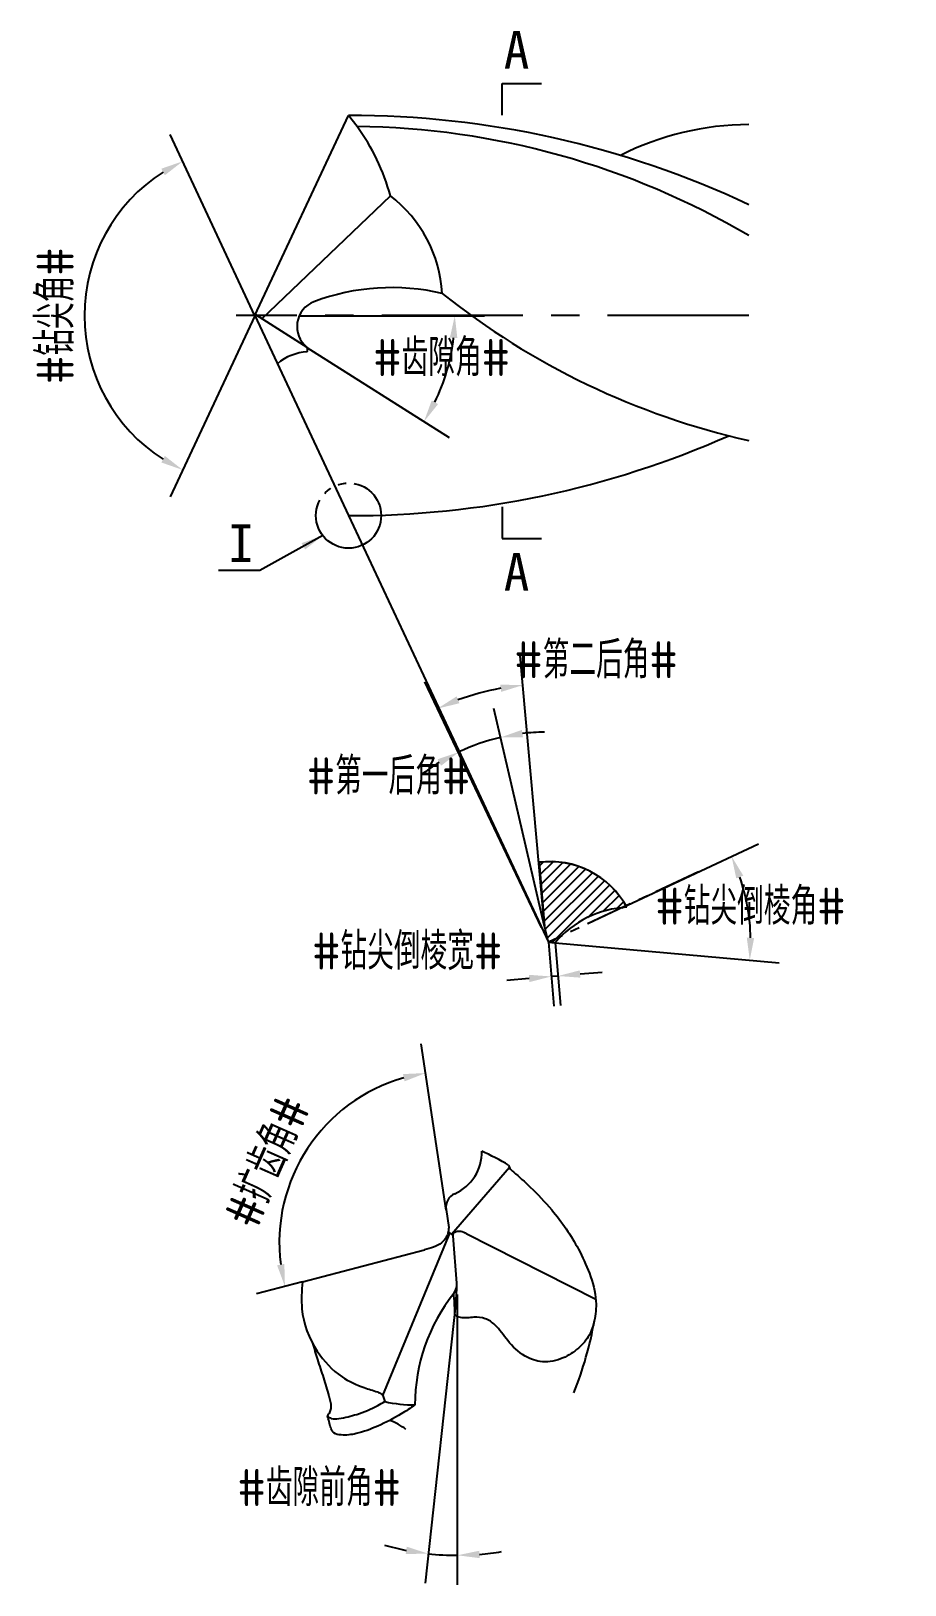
# Model space of a CAD drawing. Header units: millimetres. Extents: x 565 to 624, y 3815 to 3920.
import ezdxf

# ---------------------------------------------------------------- set-up
doc = ezdxf.new("R2010")
doc.units = ezdxf.units.MM
for name, pattern in [('ACAD_ISO04W100', [30, 24, -3, 0, -3]), ('CENTER', [50.8, 31.75, -6.35, 6.35, -6.35]), ('JIS_09_08', [10.75, 8, -0.55, 0.55, -0.55, 0.55, -0.55])]:
    doc.linetypes.add(name, pattern=pattern)
for name, color, linetype in [('中心线', 2, 'ACAD_ISO04W100'), ('保护层', 7, 'Continuous'), ('标注', 7, 'Continuous'), ('注释', 3, 'Continuous'), ('轮廓', 4, 'Continuous')]:
    doc.layers.add(name, color=color, linetype=linetype)
doc.styles.add('CFST0', font='gbenor.shx', dxfattribs={"bigfont": 'gbcbig.shx'})
doc.styles.get("Standard").update_dxf_attribs({"font": ''})
doc.styles.get('Standard').set_extended_font_data('Microsoft YaHei')
doc.dimstyles.new('ISO-25', dxfattribs={"dimtxt": 2.5, "dimasz": 1.5, "dimexe": 0.4, "dimexo": 0.4, "dimgap": 0.4, "dimtad": 1, "dimdec": 3, "dimtxsty": 'Standard', "dimcen": 2.5, "dimclrd": 4, "dimclre": 4, "dimclrt": 4, "dimadec": 0, "dimazin": 0, "dimtfac": 1, "dimtdec": 3, "dimtmove": 0, "dimatfit": 3, "dimfxl": 1, "dimarcsym": 0})
doc.dimstyles.new('TYToolDesignC1-1', dxfattribs={"dimtxt": 2.5, "dimasz": 1.5, "dimexe": 2, "dimexo": 0, "dimtad": 1, "dimtoh": 1, "dimdec": 3, "dimdsep": 46, "dimtxsty": 'CFST0', "dimcen": 2.502, "dimclrd": 3, "dimclre": 3, "dimclrt": 3, "dimazin": 2, "dimtfac": 1, "dimtdec": 3, "dimtmove": 0, "dimatfit": 3, "dimfxl": 1, "dimarcsym": 0})

# ---------------------------------------------------------------- blocks, each defined once
blk = doc.blocks.new('倒菱钻尖')
at = {"layer": '保护层'}
h = blk.add_hatch(dxfattribs=at)
h.set_pattern_fill('ANSI31', color=4, scale=0.3)
h.set_pattern_definition([(45, (-37.8337, -123.6899), (-0.673519, 0.673519), [])])
h.paths.add_polyline_path([(-0.25, 1.07), (0, 0), (0.45, -0.04, -0.20377), (5.3, 2.35, 0.308891), (-0.63, 5.39)])
blk.add_line((0, 0), (0.45, -0.04))
blk.add_arc((5.63, -4.42), 6.78, 92.7931, 139.7842)
at = {"layer": '保护层', "color": 4}
blk.add_line((-13.48, 28.79), (0, 0), dxfattribs=at)
at = {"layer": '保护层', "linetype": 'Continuous'}
for p in [(-0.63, 5.39), (0, 0)]:
    blk.add_line(p, (-0.25, 1.07), dxfattribs=at)
at = {"layer": '保护层', "color": 4, "linetype": 'CENTER', "ltscale": 0.1}
blk.add_line((10.13, 4.74), (0, 0), dxfattribs=at)
at = {"layer": '保护层', "linetype": 'Continuous'}
blk.add_arc((0.11, -0.47), 5.91, 28.575, 97.2159, dxfattribs=at)
blk = doc.blocks.new('*D5')
at = {"layer": 'Defpoints', "color": 0, "transparency": 16777216}
for p in [(584.49, 3911.01), (569.12, 3905.25), (579.81, 3901.01), (579.81, 3901.01), (584.49, 3891.01)]:
    blk.add_point(p, dxfattribs=at)
at = {"layer": '标注', "color": 3, "lineweight": -2, "transparency": 16777216}
for q in [(574.09, 3913.24), (574.09, 3888.79)]:
    blk.add_line((579.81, 3901.01), q, dxfattribs=at)
blk.add_arc((579.81, 3901.01), 11.5, 122.5583, 237.4417, dxfattribs=at)
at = {"layer": '标注', "color": 3, "transparency": 16777216}
for points in [[(573.5, 3910.93), (573.74, 3910.49), (574.94, 3911.43)], [(573.74, 3891.54), (573.5, 3891.1), (574.94, 3890.6)]]:
    blk.add_solid(points, dxfattribs=at)
at = {"layer": '标注', "color": 3, "transparency": 16777216, "insert": (566.35, 3901.01), "char_height": 2.5, "attachment_point": 5, "rotation": 90, "style": 'CFST0'}
blk.add_mtext('#钻尖角#', dxfattribs=at)
blk = doc.blocks.new('*D4')
at = {"layer": 'Defpoints', "color": 0, "transparency": 16777216}
for p in [(579.95, 3901.01), (579.95, 3901.01), (582.81, 3901.01), (583.32, 3898.87), (593.07, 3898.51)]:
    blk.add_point(p, dxfattribs=at)
at = {"layer": '标注', "color": 3, "lineweight": -2, "transparency": 16777216}
for p, q in [((582.81, 3901.01), (595.3, 3901.01)), ((583.32, 3898.87), (592.91, 3892.78))]:
    blk.add_line(p, q, dxfattribs=at)
blk.add_arc((579.95, 3901.01), 13.35, 334.0238, 353.5601, dxfattribs=at)
at = {"layer": '标注', "color": 3, "transparency": 16777216}
for points in [[(592.97, 3899.53), (593.47, 3899.5), (593.3, 3901.01)], [(592.17, 3895.04), (591.74, 3895.29), (591.22, 3893.86)]]:
    blk.add_solid(points, dxfattribs=at)
at = {"layer": '标注', "color": 3, "transparency": 16777216, "insert": (592.41, 3898.17), "char_height": 2.5, "attachment_point": 5, "style": 'CFST0'}
blk.add_mtext('#齿隙角#', dxfattribs=at)
blk = doc.blocks.new('*D7')
at = {"layer": 'Defpoints', "color": 0, "transparency": 16777216}
for p in [(595.43, 3872.28), (599.14, 3859.72), (599.36, 3859.79), (599.61, 3858.72), (599.61, 3858.72)]:
    blk.add_point(p, dxfattribs=at)
at = {"layer": '标注', "color": 3, "lineweight": -2, "transparency": 16777216}
for p, q in [((599.36, 3859.79), (595.93, 3874.49)), ((599.14, 3859.72), (592.73, 3873.37))]:
    blk.add_line(p, q, dxfattribs=at)
for start, end in [(103.1509, 115.1735), (91.0292, 97.0901), (121.2344, 127.2953)]:
    blk.add_arc((599.61, 3858.72), 14.19, start, end, dxfattribs=at)
at = {"layer": '标注', "color": 3, "transparency": 16777216}
for points in [[(597.9, 3872.56), (597.82, 3873.05), (596.38, 3872.54)], [(592.14, 3871.07), (592.37, 3870.63), (593.58, 3871.56)]]:
    blk.add_solid(points, dxfattribs=at)
at = {"layer": '标注', "color": 3, "transparency": 16777216, "insert": (588.83, 3869.93), "char_height": 2.5, "attachment_point": 5, "style": 'CFST0'}
blk.add_mtext('#第一后角#', dxfattribs=at)
blk = doc.blocks.new('*D6')
at = {"layer": 'Defpoints', "color": 0, "transparency": 16777216}
for p in [(593.98, 3875.24), (599.14, 3859.72), (599.36, 3859.79), (599.42, 3859.13), (599.42, 3859.13)]:
    blk.add_point(p, dxfattribs=at)
at = {"layer": '标注', "color": 3, "lineweight": -2, "transparency": 16777216}
for p, q in [((599.36, 3859.79), (597.7, 3878.06)), ((599.14, 3859.72), (591.27, 3876.3))]:
    blk.add_line(p, q, dxfattribs=at)
blk.add_arc((599.42, 3859.13), 17, 100.2512, 110.3311, dxfattribs=at)
at = {"layer": '标注', "color": 3, "transparency": 16777216}
for points in [[(593.61, 3874.85), (593.42, 3875.31), (592.13, 3874.49)], [(596.36, 3876.11), (596.43, 3875.62), (597.88, 3876.07)]]:
    blk.add_solid(points, dxfattribs=at)
at = {"layer": '标注', "color": 3, "transparency": 16777216, "insert": (602.83, 3877.77), "char_height": 2.5, "attachment_point": 5, "style": 'CFST0'}
blk.add_mtext('#第二后角#', dxfattribs=at)
blk = doc.blocks.new('*D8')
at = {"layer": 'Defpoints', "color": 0, "transparency": 16777216}
for p in [(612.79, 3862.27), (604.58, 3861.05), (599.61, 3858.72), (599.61, 3858.72), (600.06, 3858.68)]:
    blk.add_point(p, dxfattribs=at)
at = {"layer": '标注', "color": 3, "lineweight": -2, "transparency": 16777216}
for p, q in [((604.58, 3861.05), (613.78, 3865.36)), ((600.06, 3858.68), (615.19, 3857.34))]:
    blk.add_line(p, q, dxfattribs=at)
blk.add_arc((599.61, 3858.72), 13.65, 1.2219, 18.8162, dxfattribs=at)
at = {"layer": '标注', "color": 3, "transparency": 16777216}
for points in [[(612.29, 3863.03), (612.76, 3863.22), (611.97, 3864.52)], [(613.5, 3859.01), (613, 3859.02), (613.2, 3857.52)]]:
    blk.add_solid(points, dxfattribs=at)
at = {"layer": '标注', "color": 3, "transparency": 16777216, "insert": (613.25, 3861.14), "char_height": 2.5, "attachment_point": 5, "style": 'CFST0'}
blk.add_mtext('#钻尖倒棱角#', dxfattribs=at)
blk = doc.blocks.new('*D9')
at = {"layer": 'Defpoints', "color": 0, "transparency": 16777216}
for p in [(599.61, 3858.72), (600.06, 3858.68), (599.81, 3856.41)]:
    blk.add_point(p, dxfattribs=at)
at = {"layer": '标注', "color": 3, "lineweight": -2, "transparency": 16777216}
for p, q in [((599.61, 3858.72), (599.99, 3854.41)), ((600.06, 3858.68), (600.43, 3854.45)), ((600.26, 3856.44), (599.81, 3856.41)), ((601.75, 3856.58), (603.24, 3856.71)), ((598.32, 3856.28), (596.82, 3856.14))]:
    blk.add_line(p, q, dxfattribs=at)
at = {"layer": '标注', "color": 3, "transparency": 16777216}
for points in [[(598.3, 3856.52), (598.34, 3856.03), (599.81, 3856.41)], [(601.73, 3856.82), (601.77, 3856.33), (600.26, 3856.44)]]:
    blk.add_solid(points, dxfattribs=at)
at = {"layer": '标注', "color": 3, "transparency": 16777216, "insert": (590.09, 3858.1), "char_height": 2.5, "attachment_point": 5, "style": 'CFST0'}
blk.add_mtext('#钻尖倒棱宽#', dxfattribs=at)
blk = doc.blocks.new('*D2')
at = {"layer": 'Defpoints', "color": 0, "transparency": 16777216}
for p in [(585.5, 3847.23), (592.71, 3840.64), (593.04, 3838.44), (593.04, 3838.44), (583.02, 3835.8)]:
    blk.add_point(p, dxfattribs=at)
at = {"layer": '标注', "color": 3, "lineweight": -2, "transparency": 16777216}
for p, q in [((592.71, 3840.64), (591.03, 3851.87)), ((583.02, 3835.8), (579.91, 3834.98))]:
    blk.add_line(p, q, dxfattribs=at)
blk.add_arc((593.04, 3838.44), 11.58, 105.9563, 187.3349, dxfattribs=at)
at = {"layer": '标注', "color": 3, "transparency": 16777216}
for points in [[(589.81, 3849.82), (589.91, 3849.33), (591.33, 3849.89)], [(581.8, 3837.01), (581.31, 3836.91), (581.84, 3835.49)]]:
    blk.add_solid(points, dxfattribs=at)
at = {"layer": '标注', "color": 3, "transparency": 16777216, "insert": (580.66, 3843.91), "char_height": 2.5, "attachment_point": 5, "rotation": 66.1776, "style": 'CFST0'}
blk.add_mtext('#扩齿角#', dxfattribs=at)
blk = doc.blocks.new('*D3')
at = {"layer": 'Defpoints', "color": 0, "transparency": 16777216}
for p in [(593.47, 3835.31), (593.47, 3835.31), (593.47, 3834.94), (593.35, 3834.22), (592.82, 3817.35)]:
    blk.add_point(p, dxfattribs=at)
at = {"layer": '标注', "color": 3, "lineweight": -2, "transparency": 16777216}
for p, q in [((593.47, 3834.94), (593.47, 3815.34)), ((593.35, 3834.22), (591.29, 3815.46))]:
    blk.add_line(p, q, dxfattribs=at)
for start, end in [(254.1482, 258.9328), (274.7847, 279.5693), (263.7175, 270)]:
    blk.add_arc((593.47, 3835.31), 17.97, start, end, dxfattribs=at)
at = {"layer": '标注', "color": 3, "transparency": 16777216}
for points in [[(590.06, 3817.92), (589.99, 3817.43), (591.51, 3817.45)], [(594.98, 3817.15), (594.96, 3817.65), (593.47, 3817.34)]]:
    blk.add_solid(points, dxfattribs=at)
at = {"layer": '标注', "color": 3, "transparency": 16777216, "insert": (584.15, 3821.9), "char_height": 2.5, "attachment_point": 5, "style": 'CFST0'}
blk.add_mtext('#齿隙前角#', dxfattribs=at)

msp = doc.modelspace()

# ---------------------------------------------------------------- linework, layer by layer
at = {"layer": '中心线', "linetype": 'CENTER', "ltscale": 0.3}
msp.add_line((613.1318, 3901.0138), (578.5546, 3901.0138), dxfattribs=at)
at = {"layer": '保护层', "color": 4}
msp.add_line((586.1318, 3887.5138), (599.611, 3858.7254), dxfattribs=at)
at = {"layer": '保护层', "linetype": 'Continuous'}
for p in [(598.9778, 3864.1119), (599.611, 3858.7254)]:
    msp.add_line(p, (599.3624, 3859.7948), dxfattribs=at)
at = {"layer": '保护层', "color": 4, "linetype": 'Continuous'}
for p, q in [((599.0005, 3863.8573), (599.2861, 3864.1428)), ((599.1107, 3862.6204), (600.5854, 3864.0952)), ((599.2209, 3861.3836), (601.6663, 3863.829)), ((599.331, 3860.1467), (602.5958, 3863.4115)), ((599.5442, 3859.0128), (603.402, 3862.8706)), ((602.2664, 3860.3879), (604.0967, 3862.2183)), ((604.2314, 3861.006), (604.6816, 3861.4561))]:
    msp.add_line(p, q, dxfattribs=at)
at = {"layer": '保护层', "color": 4, "linetype": 'CENTER', "ltscale": 0.1}
msp.add_line((609.7418, 3863.4689), (599.611, 3858.7254), dxfattribs=at)
at = {"layer": '注释'}
for p, q in [((596.5005, 3914.5411), (596.5005, 3916.687)), ((596.5005, 3916.687), (599.1475, 3916.687)), ((596.5005, 3888.1183), (596.5005, 3885.9725)), ((596.5005, 3885.9725), (599.1475, 3885.9725))]:
    msp.add_line(p, q, dxfattribs=at)
at = {"layer": '注释', "linetype": 'JIS_09_08'}
msp.add_circle((586.1318, 3887.5138), 2.1989, dxfattribs=at)
at = {"layer": '轮廓'}
for p, q in [((579.8108, 3901.0138), (586.1318, 3914.5138)), ((586.7011, 3913.785), (586.1318, 3914.5138)), ((580.2888, 3900.8013), (588.9517, 3909.1028)), ((579.8108, 3901.0138), (586.1318, 3887.5138)), ((579.8434, 3901.0835), (583.3239, 3898.8777)), ((593.0808, 3839.005), (596.9853, 3843.5275)), ((592.7059, 3840.6798), (592.8899, 3839.4583)), ((592.9594, 3839.1241), (588.4312, 3828.1274)), ((592.863, 3839.2186), (593.1793, 3838.9085)), ((593.442, 3835.7104), (593.1793, 3838.9085)), ((594.0738, 3839.0664), (602.8134, 3834.6266)), ((583.0204, 3835.7967), (591.2635, 3837.9693))]:
    msp.add_line(p, q, dxfattribs=at)
for centre, radius, start, end in [((586.336, 3851.8131), 62.7011, 64.7, 90.186605), ((575.1567, 3905.354), 14.2953, 15.202958, 36.141107), ((586.0616, 3860.437), 53.3519, 59.509883, 89.313196), ((613.2747, 3894.2844), 19.63, 90.417273, 116.626816), ((583.4692, 3901.9653), 9, 3.494055, 52.471308), ((589.0511, 3887.8962), 15.0082, 76.900765, 110.493891), ((584.4539, 3900.2788), 1.8, 111.417419, 231.112792), ((624.2968, 3942.3527), 51.0019, 231.363693, 257.354713), ((583.5004, 3895.216), 3.3513, 92.792709, 130.366184), ((583.0412, 3898.7083), 0.3296, 333.898368, 30.93536), ((586.336, 3950.2146), 62.7011, 269.813395, 293.944676), ((592.0524, 3844.5455), 3.0635, 293.839139, 1.451139), ((587.9355, 3828.7004), 17.4664, 58.998447, 65.729869), ((593.6947, 3840.8288), 1, 113.839139, 188.564332), ((592.4454, 3835.6285), 1, 321.638166, 4.697358), ((602.7315, 3827.487), 12.1183, 141.638166, 179.987344), ((577.5402, 3833.525), 15.7592, 0.655794, 5.399067), ((579.2951, 3837.2315), 23.7694, 337.939718, 350.17939), ((590.6666, 3837.3648), 9.8753, 257.775929, 269.690537), ((587.388, 3822.4164), 4.3076, 52.635579, 69.340371)]:
    msp.add_arc(centre, radius, start, end, dxfattribs=at)
at = {"layer": '轮廓', "linetype": 'Continuous'}
msp.add_arc((599.7197, 3858.2527), 5.906, 28.575041, 97.21585, dxfattribs=at)
at = {"layer": '轮廓'}
for points in [[(596.9318, 3843.6718), (597.0122, 3843.4748), (597.2509, 3843.2193), (598.3869, 3842.195), (599.8383, 3840.6524), (601.6453, 3838), (602.3774, 3836.3815), (602.8234, 3834.4916), (602.7099, 3833.148), (602.3765, 3832.2122), (601.6342, 3831.3227), (600.5999, 3830.6593), (599.214, 3830.398), (598.0436, 3830.7923), (596.8674, 3831.8396), (595.9995, 3832.897), (595.3586, 3833.304), (594.5831, 3833.4053), (593.6771, 3833.3901), (593.3562, 3833.5437), (593.3267, 3834.0475), (593.4454, 3835.6285)], [(592.8899, 3839.4583), (592.831, 3839.0696), (592.4055, 3838.4351), (591.2635, 3837.9693)], [(593.1793, 3838.9085), (593.1973, 3839.0385), (593.4681, 3839.2071), (593.9078, 3839.147), (594.0738, 3839.0664)], [(583.0204, 3835.7967), (582.9855, 3833.9733), (584.0171, 3831.1234), (585.6895, 3829.3899), (587.1874, 3828.655), (588.0775, 3828.3655), (588.356, 3828.2168), (588.5757, 3827.7134)], [(583.7029, 3831.6544), (584.0359, 3830.5574), (584.4348, 3829.3125), (584.8, 3828.1064), (584.9399, 3827.3854), (584.8983, 3827.1124), (584.7805, 3826.8598), (584.707, 3826.7435)], [(584.707, 3826.7435), (584.9662, 3826.5816), (585.4851, 3826.5728), (586.6854, 3826.855), (588.0975, 3827.4453), (588.5757, 3827.7134)], [(590.6133, 3827.4896), (589.6802, 3826.8788), (588.1066, 3826.0662), (586.6358, 3825.5526), (585.6332, 3825.4604), (585.1443, 3825.6082), (584.9935, 3825.7976), (584.8782, 3826.1494), (584.7643, 3826.5611), (584.707, 3826.7435)]]:
    msp.add_spline(points, degree=3, dxfattribs=at)

# ---------------------------------------------------------------- block references
msp.add_blockref('倒菱钻尖', (599.6105, 3858.7238), dxfattribs=at)

# ---------------------------------------------------------------- texts
at = {"layer": '注释', "char_height": 2.53935, "width": 21.860635, "attachment_point": 1}
for s, insert in [('{\\f宋体|b0|i0|c134|p2;A}', (596.6028, 3920.2195)), ('{\\f宋体|b0|i0|c134|p2;I}', (578.0091, 3886.9266)), ('{\\f宋体|b0|i0|c134|p2;A}', (596.6028, 3884.9811))]:
    msp.add_mtext(s, dxfattribs=dict(at, insert=insert))

# ---------------------------------------------------------------- dimensions: what is measured, and where the dimension line sits
at = {"layer": '标注'}
dim = msp.add_angular_dim_2l(base=(569.121, 3905.2547), line1=((579.8105, 3901.0138), (584.4905, 3911.0138)), line2=((579.8105, 3901.0138), (584.4905, 3891.0138)), text='#钻尖角#', dimstyle='TYToolDesignC1-1', dxfattribs=at)
dim.commit()
dim.dimension.update_dxf_attribs({"geometry": '*D5', "text_midpoint": (566.3528, 3901.0138)})
for base, line1, line2, text, picture, middle in [((593.0662, 3898.5106), ((579.9505, 3901.0138), (582.8105, 3901.0138)), ((579.9505, 3901.0138), (583.3205, 3898.8738)), '#齿隙角#', '*D4', (592.4132, 3896.2213)), ((593.9819, 3875.2416), ((599.4205, 3859.1338), (599.3605, 3859.7938)), ((599.4205, 3859.1338), (599.1405, 3859.7238)), '#第二后角#', '*D6', (602.8307, 3875.7894)), ((595.4252, 3872.2791), ((599.6105, 3858.7238), (599.3605, 3859.7938)), ((599.6105, 3858.7238), (599.1405, 3859.7238)), '#第一后角#', '*D7', (588.8301, 3867.9458)), ((612.7877, 3862.2675), ((599.6105, 3858.7238), (600.0605, 3858.6838)), ((599.6105, 3858.7238), (604.5805, 3861.0538)), '#钻尖倒棱角#', '*D8', (613.2482, 3859.1803)), ((585.5046, 3847.2315), ((593.0431, 3838.4385), (583.0231, 3835.7985)), ((593.0431, 3838.4385), (592.7131, 3840.6385)), '#扩齿角#', '*D2', (582.4477, 3843.1166)), ((592.8166, 3817.3529), ((593.4731, 3835.3085), (593.3531, 3834.2185)), ((593.4731, 3835.3085), (593.4731, 3834.9385)), '#齿隙前角#', '*D3', (584.154, 3819.9466))]:
    dim = msp.add_angular_dim_2l(base=base, line1=line1, line2=line2, text=text, dimstyle='TYToolDesignC1-1', dxfattribs=at)
    dim.commit()
    dim.dimension.update_dxf_attribs({"geometry": picture, "text_midpoint": middle, "dimtype": 162})
dim = msp.add_linear_dim(base=(599.8133, 3856.4059), p1=(600.0605, 3858.6838), p2=(599.6105, 3858.7238), angle=5, text='#钻尖倒棱宽#', dimstyle='TYToolDesignC1-1', dxfattribs=at)
dim.commit()
dim.dimension.update_dxf_attribs({"geometry": '*D9', "text_midpoint": (590.0876, 3856.1444), "dimtype": 160})

# ---------------------------------------------------------------- leaders
at = {"layer": '注释'}
msp.add_leader([(584.3926, 3886.1683), (580.1395, 3883.8101), (577.3462, 3883.8101)], dimstyle='ISO-25', override={"dimgap": 0.4, "dimtad": 0, "dimclrd": 256}, dxfattribs=at)

doc.saveas('drawing.dxf')
